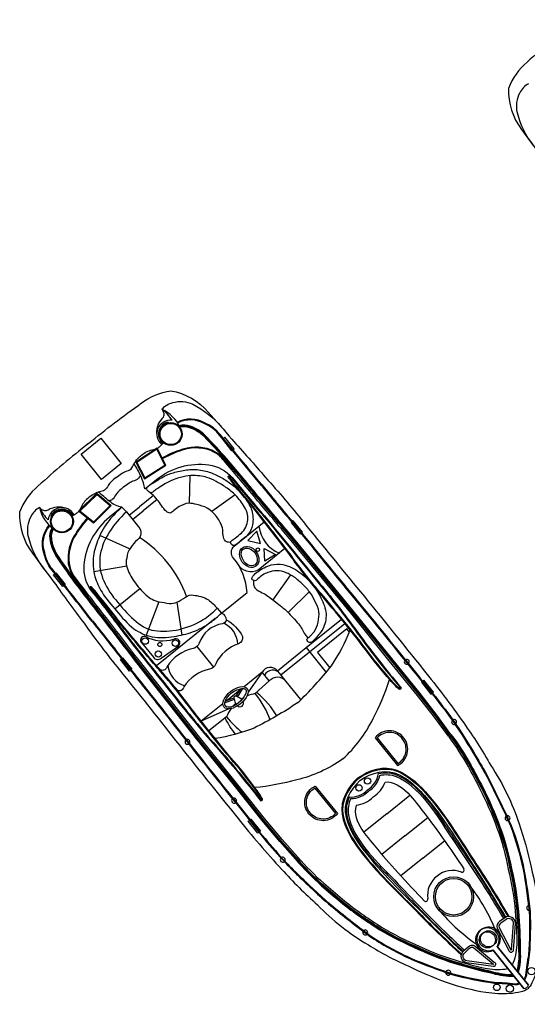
# Model space of a CAD drawing. Header units: metres. Extents: x 259555 to 261314, y 2175188 to 2177634.
# Drawn here: x 259880.3 to 259928.8, y 2176112.8 to 2176205.6 of the extents above; entities that cross this region are included whole.
import ezdxf

# ---------------------------------------------------------------- set-up
doc = ezdxf.new("R2010")
doc.units = ezdxf.units.M

msp = doc.modelspace()

# ---------------------------------------------------------------- linework, layer by layer
at = {"color": 32, "true_color": 0xcd6928}
for p, q in [((259894.511, 2176167.164), (259894.495, 2176167.239)), ((259896.562, 2176162.126), (259896.495, 2176159.5)), ((259893.103, 2176160.227), (259891.79, 2176159.17)), ((259900.877, 2176160.314), (259898.654, 2176158.727)), ((259890.784, 2176158.362), (259891.79, 2176159.17)), ((259893.459, 2176159.847), (259892.115, 2176158.766)), ((259883.398, 2176158.226), (259883.329, 2176158.258)), ((259891.111, 2176157.959), (259892.115, 2176158.766)), ((259890.834, 2176155.158), (259888, 2176156.429)), ((259890.553, 2176153.492), (259887.434, 2176152.953)), ((259906.151, 2176152.683), (259904.479, 2176150.29)), ((259891.812, 2176151.357), (259889.439, 2176149.422)), ((259907.947, 2176151.085), (259905.925, 2176149.089)), ((259893.631, 2176150.106), (259892.412, 2176146.932)), ((259895.327, 2176150.076), (259895.79, 2176146.941)), ((259898.994, 2176148.507), (259893.403, 2176144.01)), ((259907.649, 2176145.741), (259911.005, 2176148.441)), ((259907.972, 2176145.34), (259911.329, 2176148.041)), ((259897.235, 2176145.833), (259898.815, 2176143.867)), ((259903.455, 2176143.397), (259901.73, 2176142.01)), ((259903.455, 2176143.397), (259902.109, 2176141.48)), ((259904.125, 2176142.564), (259903.455, 2176143.397)), ((259901.336, 2176141.693), (259900.115, 2176140.711)), ((259900.98, 2176141.109), (259901.414, 2176141.822)), ((259901.112, 2176141.029), (259901.603, 2176141.838)), ((259900.811, 2176140.788), (259899.894, 2176140.473)), ((259900.762, 2176140.933), (259899.942, 2176140.652)), ((259899.721, 2176140.394), (259897.652, 2176138.73)), ((259900.287, 2176139.905), (259897.652, 2176138.73)), ((259915.323, 2176129.91), (259917.519, 2176131.677)), ((259915.323, 2176129.91), (259913.126, 2176128.144)), ((259917.032, 2176127.785), (259919.222, 2176129.547)), ((259917.032, 2176127.785), (259914.842, 2176126.024)), ((259918.741, 2176125.66), (259920.839, 2176127.348)), ((259918.741, 2176125.66), (259916.643, 2176123.972))]:
    msp.add_line(p, q, dxfattribs=at)
for points in [[(259933.494, 2176205.616, 0.01736), (259928.692, 2176201.56, 0.12634), (259926.914, 2176199.043, 0.172899), (259928.15, 2176195.136, 0.013884), (259930.184, 2176192.4, 0.008973), (259933.056, 2176188.467, 0.01509), (259936.426, 2176184.034, -0.002245), (259941.761, 2176177.309, 0.003342), (259947.718, 2176169.872, 0.016984), (259951.863, 2176165.022, 0.024546), (259955.277, 2176161.625, 0.067942), (259960.131, 2176157.806, 0.033948), (259963.903, 2176155.805, 0.022001), (259967.549, 2176154.245, 0.042872), (259971.326, 2176153.301, 0.059514), (259973.575, 2176153.202, 0.046364), (259974.677, 2176153.365, 0.104882), (259975.298, 2176153.638, 0.104882)], [(259928.824, 2176199.492, 0.164393), (259927.985, 2176198.626, 0.188684), (259927.733, 2176196.736, 0.10758), (259929.263, 2176193.593)], [(259886.933, 2176165.21, -0.01736), (259891.923, 2176169.031, -0.12634), (259894.763, 2176170.227, -0.172899), (259898.315, 2176168.182, -0.013884), (259900.551, 2176165.608, -0.008973), (259903.776, 2176161.96, -0.01509), (259907.383, 2176157.718, 0.002245), (259912.808, 2176151.065, -0.003342), (259918.794, 2176143.651, -0.016984), (259922.643, 2176138.563, -0.024546), (259925.228, 2176134.5, -0.067942), (259927.918, 2176128.94, -0.033948), (259929.064, 2176124.826, -0.022001), (259929.806, 2176120.93, -0.042872), (259929.917, 2176117.039, -0.059514), (259929.532, 2176114.821, -0.046364), (259929.137, 2176113.78, -0.104882), (259928.736, 2176113.232, -0.104882)], [(259893.915, 2176168.458, -0.164393), (259894.941, 2176169.092, -0.188684), (259896.841, 2176168.933, -0.10758), (259899.583, 2176166.764)], [(259903.444, 2176161.255, -0.002942), (259901.009, 2176164.194, 0.002013), (259899.446, 2176166.056, 0.130442), (259898.025, 2176167.134, 0.261246), (259895.362, 2176167.213, 0.209197)], [(259903.385, 2176161.206, -0.002941), (259900.95, 2176164.145, 0.002014), (259899.386, 2176166.008, 0.130992), (259897.99, 2176167.065, 0.261832), (259895.398, 2176167.145, 0.261832)], [(259921.433, 2176137.468), (259920.098, 2176139.301), (259918.497, 2176141.378), (259915.799, 2176144.689), (259912.122, 2176149.261), (259906.142, 2176156.524, -0.002601), (259902.853, 2176160.435, 0.004411), (259900.06, 2176163.761, 0.013009), (259898.033, 2176165.961, 0.113396), (259896.591, 2176166.848, 0.146005), (259895.559, 2176166.884, 1.595219)], [(259921.371, 2176137.423), (259920.037, 2176139.255), (259918.437, 2176141.33), (259915.739, 2176144.641), (259912.063, 2176149.212), (259906.083, 2176156.475, -0.002601), (259902.794, 2176160.386, 0.004411), (259900.002, 2176163.711, 0.013003), (259897.978, 2176165.906, 0.113337), (259896.566, 2176166.775, 0.144821), (259895.595, 2176166.813, 0.138987)], [(259921.309, 2176137.378), (259919.975, 2176139.209), (259918.376, 2176141.283), (259915.679, 2176144.593), (259912.003, 2176149.164), (259906.024, 2176156.426, -0.002601), (259902.735, 2176160.337, 0.00441), (259899.944, 2176163.661, 0.012997), (259897.924, 2176165.852, 0.113276), (259896.542, 2176166.703, 0.142458), (259895.629, 2176166.742, 0.142458)], [(259886.933, 2176165.21, 0.01736), (259882.13, 2176161.154, 0.12634), (259880.353, 2176158.637, 0.172899), (259881.588, 2176154.73, 0.013884), (259883.623, 2176151.993, 0.008973), (259886.494, 2176148.061, 0.01509), (259889.865, 2176143.628, -0.002245), (259895.199, 2176136.903, 0.003342), (259901.157, 2176129.466, 0.016984), (259905.301, 2176124.615, 0.024546), (259908.715, 2176121.219, 0.067942), (259913.569, 2176117.4, 0.033948), (259917.342, 2176115.398, 0.022001), (259920.988, 2176113.838, 0.042872), (259924.764, 2176112.895, 0.059514), (259927.013, 2176112.796, 0.046364), (259928.115, 2176112.958, 0.104882), (259928.736, 2176113.232, 0.104882)], [(259893.923, 2176163.822, -0.043195), (259895.577, 2176164.574, -0.183415), (259898.549, 2176164.641, -0.094511), (259899.926, 2176163.681)], [(259893.957, 2176163.753, -0.043334), (259895.604, 2176164.503, -0.18333), (259898.52, 2176164.569, -0.123985), (259900.209, 2176163.238, 0.015377), (259901.245, 2176162.126)], [(259921.185, 2176137.287), (259919.852, 2176139.117), (259918.256, 2176141.187), (259915.56, 2176144.496), (259911.884, 2176149.067), (259905.906, 2176156.327, -0.002601), (259902.617, 2176160.239, 0.00441), (259899.828, 2176163.56, 0.002867), (259899.393, 2176164.052, 0.002867)], [(259892.297, 2176160.89), (259893.382, 2176161.763, -0.202722), (259898.381, 2176163.168, -0.178768), (259900.595, 2176161.96, 0.010028), (259903.666, 2176158.304, -0.005356), (259908.654, 2176152.206, -0.016605), (259912.57, 2176147.179, 0.018921), (259916.651, 2176141.977, -0.925873), (259916.475, 2176141.787, -0.041202), (259915.652, 2176142.632, -0.024461), (259913.271, 2176145.582, 0.012888), (259908.661, 2176151.246, -0.019359), (259906.047, 2176154.627, 0.002375), (259903.026, 2176158.542, -0.006386), (259901.034, 2176160.978, -0.013656), (259900.256, 2176161.971, -0.862706), (259900.425, 2176162.141, 0.648089)], [(259900.376, 2176162.082, -0.016488), (259900.536, 2176161.91, 0.010023), (259903.608, 2176158.254, -0.005356), (259908.594, 2176152.157, -0.016607), (259912.508, 2176147.134, 0.018921), (259916.592, 2176141.928, 0.01143), (259916.595, 2176141.925, -0.913283), (259916.524, 2176141.846, -0.041174), (259915.71, 2176142.682, -0.024478), (259913.333, 2176145.628, 0.012889), (259908.72, 2176151.295, -0.019362), (259906.109, 2176154.673, 0.002377), (259903.086, 2176158.59, -0.006391), (259901.094, 2176161.027, -0.013664), (259900.317, 2176162.017, 0.000701), (259900.317, 2176162.017, -0.819976), (259900.376, 2176162.082, -0.819976)], [(259903.385, 2176161.207, 0.006424), (259906.73, 2176157.158, 0.002217), (259912.145, 2176150.519, -0.003368), (259918.206, 2176143.071, -0.024633), (259921.909, 2176138.296, -0.015038), (259924.01, 2176134.896, -0.025461), (259925.09, 2176132.95, -0.013839), (259927.09, 2176128.764, -0.040238), (259928.305, 2176124.603, -0.016715), (259928.884, 2176120.585, -0.029693), (259928.816, 2176116.455, 0.015234), (259928.533, 2176114.523, -0.134036), (259928.429, 2176114.221, -0.024879), (259928.364, 2176114.124, -0.024879)], [(259903.444, 2176161.255, 0.006425), (259906.79, 2176157.207, 0.002217), (259912.204, 2176150.567, -0.003368), (259918.265, 2176143.12, -0.024633), (259921.972, 2176138.34, -0.015037), (259924.076, 2176134.935, -0.025439), (259925.159, 2176132.984, -0.013843), (259927.161, 2176128.793, -0.040266), (259928.381, 2176124.617, -0.016729), (259928.96, 2176120.591, -0.029739), (259928.892, 2176116.446, 0.01525), (259928.609, 2176114.517, -0.132389), (259928.494, 2176114.18, -0.028442), (259928.414, 2176114.062, -0.028442)], [(259890.104, 2176159.127), (259888.916, 2176158.171, 0.202722), (259886.471, 2176153.59, 0.178768), (259887.177, 2176151.168, -0.010028), (259890.089, 2176147.384, 0.005356), (259894.976, 2176141.205, 0.016605), (259899.046, 2176136.302, -0.018921), (259903.251, 2176131.2, 0.925873), (259903.475, 2176131.331, 0.041202), (259902.826, 2176132.317, 0.024461), (259900.455, 2176135.275, -0.012888), (259895.912, 2176140.992, 0.019359), (259893.17, 2176144.27, -0.002375), (259889.994, 2176148.06, 0.006386), (259888.041, 2176150.529, 0.013656), (259887.239, 2176151.502, 0.862706), (259887.036, 2176151.373, -0.648089)], [(259890.104, 2176159.127), (259890.525, 2176158.68), (259891.693, 2176157.243, -0.448043), (259891.57, 2176156.013, 0.025561), (259890.934, 2176155.3, 0.15676), (259890.554, 2176154.272, 0.144288), (259890.565, 2176153.452, 0.079427), (259891.253, 2176152.059, 0.054179), (259892.41, 2176150.754, 0.127294), (259893.657, 2176150.099, -0.025195), (259894.6, 2176149.935, 0.112656), (259895.334, 2176150.079, 0.061652), (259896.142, 2176150.548, -0.222278), (259896.882, 2176150.746, -0.049109), (259897.606, 2176150.608, -0.09997), (259898.33, 2176150.292, -0.045992), (259899.182, 2176149.489), (259899.593, 2176149.033)], [(259882.263, 2176159.086, 0.164393), (259881.423, 2176158.22, 0.188684), (259881.171, 2176156.33, 0.10758), (259882.702, 2176153.187)], [(259887.254, 2176148.234, 0.002942), (259884.906, 2176151.243, -0.002013), (259883.422, 2176153.169, -0.130442), (259882.674, 2176154.788, -0.261246), (259883.169, 2176157.406, -0.209197)], [(259887.315, 2176148.281, 0.002941), (259884.966, 2176151.29, -0.002014), (259883.482, 2176153.217, -0.130992), (259882.749, 2176154.807, -0.261832), (259883.227, 2176157.356, -0.261832)], [(259886.789, 2176158.084, 0.043195), (259885.699, 2176156.63, 0.183415), (259884.997, 2176153.742, 0.094511), (259885.639, 2176152.191)], [(259886.849, 2176158.036, 0.043334), (259885.764, 2176156.588, 0.18333), (259885.073, 2176153.754, 0.123985), (259886.011, 2176151.819, -0.015377), (259886.875, 2176150.569)], [(259899.593, 2176149.033), (259902.021, 2176150.986, 0.158322), (259900.739, 2176154.262, -0.417676), (259900.797, 2176155.425), (259903.66, 2176157.727)], [(259906.63, 2176125.562), (259905.126, 2176127.26), (259903.441, 2176129.269), (259900.785, 2176132.615), (259897.109, 2176137.186), (259891.297, 2176144.585, 0.002601), (259888.182, 2176148.635, -0.004411), (259885.532, 2176152.077, -0.013009), (259883.819, 2176154.529, -0.113396), (259883.261, 2176156.127, -0.146005), (259883.447, 2176157.143, -1.595219)], [(259906.687, 2176125.613), (259905.185, 2176127.31), (259903.5, 2176129.318), (259900.845, 2176132.662), (259897.169, 2176137.234), (259891.357, 2176144.631, 0.002601), (259888.243, 2176148.682, -0.004411), (259885.594, 2176152.123, -0.013003), (259883.883, 2176154.57, -0.113337), (259883.337, 2176156.136, -0.144821), (259883.509, 2176157.092, -0.138987)], [(259906.745, 2176125.664), (259905.243, 2176127.36), (259903.56, 2176129.366), (259900.905, 2176132.71), (259897.229, 2176137.281), (259891.418, 2176144.678, 0.002601), (259888.303, 2176148.73, -0.00441), (259885.655, 2176152.169, -0.012997), (259883.948, 2176154.612, -0.113276), (259883.414, 2176156.144, -0.142458), (259883.571, 2176157.044, -0.142458)], [(259905.621, 2176155.184), (259903.075, 2176153.136, -0.406088), (259901.158, 2176153.681)], [(259906.86, 2176125.766), (259905.359, 2176127.46), (259903.679, 2176129.463), (259901.025, 2176132.806), (259897.349, 2176137.377), (259891.539, 2176144.772, 0.002601), (259888.424, 2176148.824, -0.00441), (259885.778, 2176152.261, -0.002867), (259885.392, 2176152.791, -0.002867)], [(259887.104, 2176151.408, 0.016488), (259887.238, 2176151.215, -0.010023), (259890.15, 2176147.431, 0.005356), (259895.036, 2176141.253, 0.016607), (259899.103, 2176136.353, -0.018921), (259903.312, 2176131.247, -0.01143), (259903.315, 2176131.244, 0.913283), (259903.407, 2176131.296, 0.041174), (259902.764, 2176132.27, 0.024478), (259900.397, 2176135.225, -0.012889), (259895.851, 2176140.945, 0.019362), (259893.112, 2176144.22, -0.002377), (259889.934, 2176148.013, 0.006391), (259887.981, 2176150.481, 0.013664), (259887.181, 2176151.452, -0.000701), (259887.181, 2176151.452, 0.819976), (259887.104, 2176151.408, 0.819976)], [(259899.593, 2176149.033, -0.291269), (259900.023, 2176148.378, -0.299867), (259899.675, 2176148.016, 0.273478), (259897.453, 2176146.165, -0.28657), (259896.872, 2176145.666, 0.198759), (259894.42, 2176143.957, -0.45148), (259893.763, 2176143.604, -1.463971)], [(259887.254, 2176148.234, -0.006425), (259890.49, 2176144.099, -0.002217), (259895.815, 2176137.386, 0.003368), (259901.789, 2176129.869, 0.024633), (259905.663, 2176125.223, 0.015037), (259908.537, 2176122.438, 0.025439), (259910.21, 2176120.962, 0.013843), (259913.875, 2176118.108, 0.040266), (259917.692, 2176116.021, 0.016729), (259921.5, 2176114.591, 0.029739), (259925.564, 2176113.769, -0.01525), (259927.509, 2176113.631, 0.132389), (259927.862, 2176113.672, 0.028442), (259927.995, 2176113.725, 0.028442)], [(259887.314, 2176148.282, -0.006424), (259890.551, 2176144.146, -0.002217), (259895.875, 2176137.434, 0.003368), (259901.85, 2176129.916, 0.024633), (259905.719, 2176125.276, 0.015038), (259908.59, 2176122.494, 0.025461), (259910.259, 2176121.022, 0.013839), (259913.919, 2176118.171, 0.040238), (259917.722, 2176116.091, 0.016715), (259921.522, 2176114.665, 0.029693), (259925.571, 2176113.845, -0.015234), (259927.518, 2176113.708, 0.134036), (259927.836, 2176113.744, 0.024879), (259927.945, 2176113.787, 0.024879)], [(259900.022, 2176148.394, -0.164009), (259901.577, 2176146.795, -0.407559), (259901.206, 2176146.112, 0.20466), (259899.034, 2176144.2, -0.28657), (259898.453, 2176143.7, 0.198759), (259896.001, 2176141.991, -0.45148), (259895.343, 2176141.638, -1.463971)], [(259906.825, 2176140.476, 0.033687), (259910.06, 2176144.003, 0.051879), (259911.84, 2176147.405, 1.92312)], [(259905.132, 2176143.272), (259904.915, 2176143.542, 0.516839), (259903.455, 2176143.397, 0.282905)], [(259905.735, 2176142.522), (259905.132, 2176143.272, 0.545737), (259903.68, 2176143.117, 0.282905)], [(259907.126, 2176140.793), (259905.735, 2176142.522, 0.462925), (259904.125, 2176142.564), (259902.798, 2176141.358)], [(259911.128, 2176135.126, 0.096403), (259914.019, 2176138.98, 0.040538), (259915.589, 2176142.704, 1.92312)], [(259906.825, 2176140.476, -0.033687), (259902.686, 2176138.073, -0.051879), (259898.981, 2176137.064, -1.92312)], [(259914.211, 2176137.135), (259916.327, 2176134.503, 0.483063), (259916.947, 2176137.123, 0.50024), (259914.211, 2176137.135, 0.418424)], [(259921.187, 2176137.285, -0.031581), (259923.087, 2176134.353, -0.00492), (259924.192, 2176132.287, -0.028426), (259925.808, 2176128.56, -0.042959), (259926.893, 2176124.629, -0.035411), (259927.554, 2176120.602, -0.028829), (259927.691, 2176117.403, -0.092336), (259927.271, 2176115.483, -0.080328)], [(259921.31, 2176137.377, -0.031588), (259923.221, 2176134.427, -0.004924), (259924.329, 2176132.357, -0.028433), (259925.952, 2176128.614, -0.042917), (259927.043, 2176124.66, -0.035379), (259927.707, 2176120.616, -0.02413), (259927.867, 2176116.805, -0.075408), (259927.723, 2176114.921, -0.075408)], [(259921.372, 2176137.423, -0.031592), (259923.288, 2176134.465, -0.004926), (259924.397, 2176132.392, -0.028436), (259926.024, 2176128.64, -0.042895), (259927.118, 2176124.676, -0.035363), (259927.783, 2176120.623, -0.024111), (259927.944, 2176116.807, -0.077658), (259927.784, 2176114.845, -0.077658)], [(259921.433, 2176137.468, -0.031596), (259923.355, 2176134.502, -0.004928), (259924.465, 2176132.427, -0.02844), (259926.096, 2176128.667, -0.042875), (259927.193, 2176124.692, -0.035347), (259927.86, 2176120.63, -0.024093), (259928.021, 2176116.81, -0.079837), (259927.844, 2176114.77)], [(259911.128, 2176135.126, -0.096403), (259906.743, 2176133.128, -0.040538), (259902.77, 2176132.394, -1.92312)], [(259908.505, 2176132.546), (259910.621, 2176129.914, -0.483063), (259907.929, 2176129.871, -0.50024), (259908.505, 2176132.546, -0.418424)], [(259906.861, 2176125.764, 0.031581), (259909.318, 2176123.279, 0.00492), (259911.099, 2176121.757, 0.028426), (259914.392, 2176119.379, 0.042959), (259918, 2176117.476, 0.035411), (259921.791, 2176115.967, 0.028829), (259924.886, 2176115.147, 0.092336), (259926.852, 2176115.146, 0.080328)], [(259906.63, 2176125.562, 0.031596), (259909.115, 2176123.049, 0.004928), (259910.904, 2176121.52, 0.02844), (259914.227, 2176119.121, 0.042875), (259917.874, 2176117.197, 0.035347), (259921.698, 2176115.675, 0.024093), (259925.395, 2176114.698, 0.079837), (259927.425, 2176114.433)], [(259906.688, 2176125.613, 0.031592), (259909.166, 2176123.106, 0.004926), (259910.953, 2176121.579, 0.028436), (259914.268, 2176119.185, 0.042895), (259917.905, 2176117.267, 0.035363), (259921.721, 2176115.748, 0.024111), (259925.414, 2176114.772, 0.077658), (259927.365, 2176114.508, 0.077658)], [(259906.746, 2176125.663, 0.031588), (259909.217, 2176123.164, 0.004924), (259911.002, 2176121.638, 0.028433), (259914.31, 2176119.25, 0.042917), (259917.937, 2176117.336, 0.035379), (259921.745, 2176115.821, 0.02413), (259925.433, 2176114.847, 0.075408), (259927.304, 2176114.584, 0.075408)], [(259926.573, 2176119.981), (259926.065, 2176119.63, 0.382221), (259925.844, 2176118.993), (259926.954, 2176116.879, 0.786544), (259927.382, 2176116.881), (259927.582, 2176119.454, 0.616464), (259926.573, 2176119.981, 3.844907)], [(259922.608, 2176116.792), (259923.06, 2176117.213, -0.382221), (259923.729, 2176117.292), (259925.556, 2176115.755, -0.786544), (259925.462, 2176115.337), (259922.907, 2176115.694, -0.616464), (259922.608, 2176116.792, -3.844907)]]:
    msp.add_lwpolyline(points, format="xyb", dxfattribs=at)
for points in [[(259888.093, 2176165.695), (259890.036, 2176163.279), (259888.153, 2176161.764), (259886.21, 2176164.18)], [(259891.413, 2176163.415), (259892.263, 2176161.829), (259894.271, 2176163.121), (259893.461, 2176164.754)], [(259891.514, 2176163.39), (259892.292, 2176161.939), (259894.172, 2176163.148), (259893.43, 2176164.643)], [(259887.724, 2176160.449), (259889.091, 2176159.278), (259887.399, 2176157.594), (259885.977, 2176158.736)], [(259887.728, 2176160.345), (259888.978, 2176159.274), (259887.394, 2176157.697), (259886.093, 2176158.741)], [(259903.288, 2176155.655), (259902.95, 2176156.826), (259902.105, 2176155.948)], [(259903.66, 2176155.192), (259904.731, 2176154.611), (259903.693, 2176153.974)]]:
    msp.add_lwpolyline(points, close=True, dxfattribs=at)
for points in [[(259899.704, 2176165.633), (259899.663, 2176165.6), (259900.549, 2176164.497), (259900.613, 2176164.549)], [(259900.673, 2176164.597), (259900.781, 2176164.684), (259899.894, 2176165.786), (259899.763, 2176165.681)], [(259906.262, 2176157.713), (259906.201, 2176157.664), (259907.077, 2176156.575), (259907.153, 2176156.636)], [(259907.213, 2176156.684), (259907.29, 2176156.746), (259906.414, 2176157.836), (259906.321, 2176157.761)], [(259884.584, 2176151.657), (259884.477, 2176151.571), (259883.59, 2176152.673), (259883.721, 2176152.778)], [(259883.781, 2176152.826), (259883.822, 2176152.859), (259884.708, 2176151.757), (259884.644, 2176151.705)], [(259911.765, 2176147.22), (259911.514, 2176147.531), (259908.721, 2176145.285), (259909.905, 2176143.812)], [(259904.915, 2176143.542), (259907.649, 2176145.741), (259909.549, 2176143.379)], [(259905.237, 2176143.141), (259907.972, 2176145.34)], [(259890.911, 2176143.573), (259890.834, 2176143.51), (259889.957, 2176144.6), (259890.05, 2176144.675)], [(259890.11, 2176144.723), (259890.17, 2176144.771), (259891.047, 2176143.682), (259890.971, 2176143.621)], [(259918.689, 2176142.501), (259918.611, 2176142.438), (259919.527, 2176141.298), (259919.614, 2176141.368)], [(259919.674, 2176141.416), (259919.778, 2176141.499), (259918.861, 2176142.639), (259918.749, 2176142.549)], [(259900.067, 2176139.129), (259898.382, 2176137.809)], [(259903.151, 2176128.127), (259903.048, 2176128.044), (259902.131, 2176129.184), (259902.243, 2176129.274)], [(259902.303, 2176129.322), (259902.381, 2176129.385), (259903.298, 2176128.245), (259903.211, 2176128.175)], [(259928.385, 2176113.24), (259925.422, 2176116.924)], [(259925.445, 2176116.895), (259928.385, 2176113.24)], [(259928.804, 2176113.577), (259925.841, 2176117.261)], [(259925.864, 2176117.232), (259928.804, 2176113.577)]]:
    msp.add_lwpolyline(points, dxfattribs=at)
for points in [[(259895.504, 2176145.912, 0.917705), (259894.999, 2176146.525, -0.209704), (259892.4, 2176146.762, 0.850912), (259891.94, 2176146.26), (259893.094, 2176144.825, 0.435659), (259893.834, 2176144.724)], [(259914.408, 2176137.134), (259916.368, 2176134.697, 0.460147), (259916.825, 2176137.03, 0.47706)], [(259908.463, 2176132.353), (259910.423, 2176129.916, -0.460147), (259908.046, 2176129.97, -0.47706)], [(259926.684, 2176119.825), (259926.166, 2176119.466, 0.383069), (259926.018, 2176119.074), (259927.14, 2176116.938, 0.853636), (259927.193, 2176116.918), (259927.39, 2176119.462, 0.613527)], [(259922.737, 2176116.65), (259923.198, 2176117.08, -0.383069), (259923.613, 2176117.14), (259925.459, 2176115.586, -0.853636), (259925.467, 2176115.53), (259922.939, 2176115.883, -0.613527)]]:
    msp.add_lwpolyline(points, format="xyb", close=True, dxfattribs=at)
for centre, radius in [((259894.748, 2176166.1), 1.09), ((259894.748, 2176166.1), 1.013), ((259884.387, 2176157.767), 1.09), ((259884.387, 2176157.767), 1.013), ((259903.046, 2176155.079), 0.163), ((259892.316, 2176146.359), 0.304), ((259893.711, 2176146.041), 0.197), ((259895.193, 2176146.165), 0.304), ((259893.566, 2176145.133), 0.304), ((259913.491, 2176133.025), 0.305), ((259912.673, 2176132.367), 0.305), ((259921.687, 2176121.997), 1.896), ((259921.687, 2176121.997), 1.896), ((259921.687, 2176121.997), 1.743), ((259921.687, 2176121.997), 1.743), ((259924.898, 2176117.886), 0.771), ((259925.014, 2176117.979), 0.771), ((259929.095, 2176114.895), 0.349), ((259925.805, 2176113.359), 0.313), ((259927.035, 2176113.239), 0.349)]:
    msp.add_circle(centre, radius, dxfattribs=at)
for centre, radius, start, end in [((259892.436, 2176165.266), 3.517, 24.80412, 65.13974), ((259891.856, 2176165.606), 3.517, 30.93383, 54.16637), ((259894.748, 2176166.1), 1.32, 84.58104, 229.48264), ((259894.748, 2176166.1), 1.167, 102.53276, 229.48264), ((259885.697, 2176159.846), 3.517, 192.47717, 232.81279), ((259885.489, 2176160.486), 3.517, 203.45054, 226.68308), ((259884.387, 2176157.767), 1.32, 28.13427, 173.03587), ((259884.387, 2176157.767), 1.167, 28.13427, 155.08415), ((259906.255, 2176157.659), 3.124, 186.27701, 248.16449), ((259885.731, 2176146.856), 11.166, 19.70797, 57.18055), ((259898.885, 2176146.006), 2.243, 2.00847, 66.21263), ((259917.22, 2176144.386), 0.237, 142.59785, 295.17838), ((259917.22, 2176144.386), 0.237, 313.83856, 123.93767), ((259896.711, 2176144.258), 2.243, 185.43291, 253.5804), ((259900.916, 2176140.965), 0.166, 38.80845, 218.80845), ((259902.018, 2176141.016), 1.241, 187.21307, 214.85316), ((259900.63, 2176139.9), 1.241, 44.41098, 70.40384), ((259901.332, 2176140.446), 0.347, 229.61075, 27.95632), ((259903.38, 2176137.858), 3.548, 118.75757, 122.99748), ((259900.63, 2176139.9), 1.241, 34.92389, 35.1932), ((259903.38, 2176137.858), 3.548, 99.43343, 112.78444), ((259903.38, 2176137.858), 3.548, 144.24265, 158.99846), ((259903.38, 2176137.858), 3.548, 133.71095, 140.05026), ((259902.018, 2176141.016), 1.241, 222.42371, 222.69302), ((259921.732, 2176138.645), 0.237, 139.19349, 291.46912), ((259921.732, 2176138.645), 0.237, 310.12802, 120.5346), ((259896.345, 2176136.756), 0.237, 134.90379, 301.40626), ((259896.345, 2176136.756), 0.237, 320.03046, 116.27959), ((259912.409, 2176134.051), 2.146, 300.09691, 351.30403), ((259912.409, 2176134.051), 2.3, 300.09691, 347.84667), ((259911.903, 2176133.644), 2.146, 266.31287, 317.52), ((259912.456, 2176133.936), 2.894, 303.08197, 339.68431), ((259900.777, 2176131.161), 0.237, 133.67923, 303.77835), ((259900.777, 2176131.161), 0.237, 322.43853, 115.01906), ((259911.903, 2176133.644), 2.3, 269.77024, 317.52), ((259912.006, 2176133.574), 2.894, 277.9326, 314.53493), ((259926.821, 2176129.488), 0.237, 127.15503, 281.78924), ((259926.821, 2176129.488), 0.237, 300.4243, 108.51997), ((259905.416, 2176125.523), 0.237, 326.14778, 118.42342), ((259905.416, 2176125.523), 0.237, 137.0823, 307.48889), ((259921.484, 2176122.138), 2.281, 127.06811, 188.86922), ((259921.592, 2176122.225), 2.281, 68.74768, 130.5488), ((259922.495, 2176124.538), 0.202, 248.00306, 34.4708), ((259907.121, 2176111.005), 20.143, 22.13584, 37.20665), ((259919.032, 2176121.753), 0.202, 223.14611, 9.61385), ((259928.87, 2176120.937), 0.237, 102.8187, 270.40111), ((259935.547, 2176133.867), 20.143, 220.41026, 235.48107), ((259913.269, 2176118.588), 0.237, 149.09693, 317.1926), ((259913.269, 2176118.588), 0.237, 335.82766, 130.46188), ((259924.898, 2176117.886), 1.132, 326.47492, 298.92448), ((259925.014, 2176117.979), 1.132, 318.69243, 291.14198), ((259921.182, 2176114.754), 0.237, 173.43598, 328.57803), ((259921.182, 2176114.754), 0.237, 347.2158, 154.79821), ((259928.363, 2176113.696), 0.456, 272.71581, 344.9011), ((259928.363, 2176113.696), 0.456, 272.71581, 344.9011)]:
    msp.add_arc(centre, radius, start, end, dxfattribs=at)
for centre, major_axis, ratio in [((259902.222, 2176154.388), (0.642, -0.875), 0.758117), ((259900.916, 2176140.965), (-1.099, -0.884), 0.533092)]:
    msp.add_ellipse(centre, major_axis=major_axis, ratio=ratio, dxfattribs=at)
for start_param, end_param in [(0.830012, 1.576846), (4.712389, 5.232342)]:
    msp.add_ellipse((259901.441, 2176140.234), major_axis=(2.597, -3.229), ratio=0.425319, start_param=start_param, end_param=end_param, dxfattribs=at)
for points in [[(259893.429, 2176166.166), (259893.463, 2176166.658), (259893.823, 2176167.436), (259894.09, 2176167.825), (259894.066, 2176168.2), (259893.915, 2176168.458)], [(259889.543, 2176161.963), (259890.067, 2176162.341), (259890.455, 2176162.533), (259890.97, 2176162.777), (259891.218, 2176163.205), (259891.869, 2176164.001), (259892.808, 2176164.552), (259893.379, 2176164.715), (259893.687, 2176164.895), (259894.038, 2176165.272)], [(259892.297, 2176160.89), (259892.149, 2176161.435), (259891.888, 2176162.119), (259891.263, 2176163.289)], [(259889.543, 2176161.963), (259889.062, 2176161.533), (259888.791, 2176161.195), (259888.443, 2176160.745), (259887.972, 2176160.594), (259887.055, 2176160.128), (259886.315, 2176159.33), (259886.033, 2176158.808), (259885.791, 2176158.545), (259885.347, 2176158.283)], [(259900.45, 2176155.781), (259900.057, 2176155.823), (259899.765, 2176156.282), (259899.698, 2176156.971), (259899.462, 2176157.679), (259898.832, 2176158.558), (259898.216, 2176159.037), (259897.228, 2176159.372), (259896.46, 2176159.499), (259895.56, 2176159.185), (259895.049, 2176158.8), (259894.669, 2176158.571), (259894.344, 2176158.72), (259893.865, 2176159.284), (259892.944, 2176160.365), (259892.459, 2176160.886), (259893.038, 2176161.424), (259894.333, 2176162.175), (259895.437, 2176162.524), (259896.738, 2176162.723), (259898.1, 2176162.556), (259899.245, 2176162.123), (259900.233, 2176161.532), (259901.122, 2176160.81), (259901.889, 2176159.888), (259902.469, 2176158.815), (259902.581, 2176158.135), (259902.523, 2176157.439), (259902.104, 2176156.518), (259901.653, 2176156.113), (259901.069, 2176155.646), (259900.672, 2176155.479), (259900.45, 2176155.781), (259900.694, 2176156.049), (259901.342, 2176156.54), (259901.813, 2176157.063), (259902.059, 2176157.761), (259902.071, 2176158.418), (259901.769, 2176159.128), (259900.928, 2176160.262), (259900.007, 2176161.017), (259899.06, 2176161.589), (259898.191, 2176161.968), (259897.524, 2176162.103), (259896.674, 2176162.133), (259895.676, 2176161.972), (259894.968, 2176161.736), (259894.202, 2176161.351), (259893.607, 2176160.975), (259893.197, 2176160.693), (259892.875, 2176160.495), (259892.664, 2176160.592)], [(259890.104, 2176159.127), (259889.501, 2176159.305), (259888.889, 2176159.707), (259887.88, 2176160.568)], [(259884.605, 2176159.069), (259884.117, 2176159.142), (259883.281, 2176158.957), (259882.843, 2176158.779), (259882.482, 2176158.883), (259882.263, 2176159.086)], [(259890.104, 2176159.127), (259888.885, 2176157.869), (259887.856, 2176156.104), (259887.401, 2176154.476), (259887.529, 2176152.525), (259888.205, 2176151.013), (259889.591, 2176149.244), (259891.245, 2176147.546), (259892.979, 2176146.778), (259895.079, 2176146.809), (259896.823, 2176147.238), (259898.517, 2176148.132), (259899.593, 2176149.033)], [(259908.172, 2176146.984), (259907.954, 2176146.78), (259907.714, 2176146.484), (259907.951, 2176146.223), (259908.474, 2176146.547), (259909.217, 2176147.513), (259909.539, 2176148.952), (259909.05, 2176150.479), (259908.265, 2176151.725), (259906.983, 2176152.935), (259905.433, 2176153.655), (259904.327, 2176153.622), (259903.041, 2176152.98), (259902.572, 2176152.557), (259902.477, 2176152.272), (259902.766, 2176152.118), (259903.045, 2176152.301), (259904.006, 2176152.9), (259904.844, 2176153.065), (259905.734, 2176152.879), (259906.509, 2176152.461), (259907.341, 2176151.742), (259908.039, 2176150.961), (259908.511, 2176150.115), (259908.857, 2176149.167), (259908.776, 2176148.176), (259908.393, 2176147.244), (259908.172, 2176146.984)], [(259902.622, 2176152.143), (259902.636, 2176151.75), (259902.82, 2176151.369), (259903.464, 2176150.973), (259903.981, 2176150.658), (259904.751, 2176150.079), (259905.866, 2176149.147), (259906.391, 2176148.595), (259906.912, 2176147.998), (259907.261, 2176147.487), (259907.535, 2176146.996), (259907.804, 2176146.653)]]:
    msp.add_spline(points, degree=3, dxfattribs=at)
for points, knots in [([(259890.265, 2176161.066), (259890.435, 2176161.2), (259890.721, 2176161.422), (259891.205, 2176161.669), (259891.679, 2176161.783), (259891.82, 2176162.054), (259891.868, 2176162.158)], [0, 0, 0, 0, 0.00840925, 0.01405459, 0.02148076, 0.02583256, 0.02583256, 0.02583256, 0.02583256]), ([(259890.265, 2176161.066), (259890.098, 2176160.928), (259889.82, 2176160.697), (259889.475, 2176160.277), (259889.261, 2176159.839), (259888.967, 2176159.76), (259888.855, 2176159.734)], [0, 0, 0, 0, 0.00840925, 0.01405459, 0.02148076, 0.02583256, 0.02583256, 0.02583256, 0.02583256]), ([(259890.525, 2176158.68), (259889.245, 2176157.476), (259888.309, 2176156.132), (259887.773, 2176153.075), (259888.418, 2176151.595), (259890.608, 2176148.974), (259891.743, 2176147.592), (259894.678, 2176147.13), (259896.487, 2176147.562), (259898.308, 2176148.71), (259898.729, 2176149.081), (259899.182, 2176149.489)], [0, 0, 0, 0, 0.0684102, 0.0684102, 0.1368204, 0.1368204, 0.2052306, 0.2052306, 0.2736407, 0.2736407, 0.2974604, 0.2974604, 0.2974604, 0.2974604]), ([(259902.773, 2176153.636), (259903.064, 2176153.849), (259903.041, 2176154.508), (259902.269, 2176155.314), (259901.714, 2176155.317), (259901.343, 2176154.632), (259901.59, 2176153.929), (259902.312, 2176153.505), (259902.597, 2176153.508), (259902.773, 2176153.636)], [0, 0, 0, 0, 1.743273, 1.743273, 3.486547, 3.486547, 5.22982, 5.22982, 6.283185, 6.283185, 6.283185, 6.283185]), ([(259899.937, 2176140.177), (259900.037, 2176140.053), (259900.326, 2176140.006), (259901.414, 2176140.426), (259902.06, 2176141.391), (259901.804, 2176141.992), (259900.893, 2176141.829), (259899.91, 2176140.801), (259899.808, 2176140.337), (259899.937, 2176140.177)], [0, 0, 0, 0, 1.031451, 1.031451, 2.992455, 2.992455, 4.95346, 4.95346, 6.283185, 6.283185, 6.283185, 6.283185]), ([(259912.571, 2176133.331), (259913.663, 2176134.067), (259915.035, 2176134.565), (259917.536, 2176133.547), (259918.532, 2176132.562), (259921.087, 2176129.563), (259922.346, 2176127.347), (259924.893, 2176123.532), (259925.912, 2176121.854), (259926.953, 2176120.101)], [0, 0, 0, 0, 0.0462196, 0.0462196, 0.0924392, 0.0924392, 0.1947325, 0.1947325, 0.2709084, 0.2709084, 0.2709084, 0.2709084]), ([(259912.614, 2176133.267), (259913.738, 2176134.026), (259915.143, 2176134.482), (259917.666, 2176133.361), (259918.651, 2176132.325), (259921.178, 2176129.281), (259922.454, 2176127.066), (259924.922, 2176123.334), (259925.882, 2176121.753), (259926.866, 2176120.096)], [0, 0, 0, 0, 0.0480884, 0.0480884, 0.0961768, 0.0961768, 0.1985377, 0.1985377, 0.2704106, 0.2704106, 0.2704106, 0.2704106]), ([(259912.743, 2176133.076), (259913.891, 2176133.851), (259915.27, 2176134.236), (259917.761, 2176132.995), (259918.729, 2176131.901), (259921.244, 2176128.766), (259922.57, 2176126.505), (259924.934, 2176122.872), (259925.796, 2176121.448), (259926.644, 2176120.024)], [0, 0, 0, 0, 0.0508337, 0.0508337, 0.1016674, 0.1016674, 0.2060328, 0.2060328, 0.2709084, 0.2709084, 0.2709084, 0.2709084]), ([(259912.571, 2176133.331), (259911.618, 2176132.423), (259910.838, 2176131.189), (259911.296, 2176128.528), (259912.044, 2176127.344), (259914.426, 2176124.206), (259916.32, 2176122.501), (259919.5, 2176119.195), (259920.92, 2176117.84), (259922.409, 2176116.447)], [0, 0, 0, 0, 0.0462196, 0.0462196, 0.0924392, 0.0924392, 0.1947325, 0.1947325, 0.2709084, 0.2709084, 0.2709084, 0.2709084]), ([(259912.624, 2176133.275), (259911.643, 2176132.34), (259910.895, 2176131.066), (259911.449, 2176128.362), (259912.25, 2176127.177), (259914.681, 2176124.056), (259916.572, 2176122.335), (259919.687, 2176119.124), (259921.026, 2176117.847), (259922.433, 2176116.53)], [0, 0, 0, 0, 0.0480884, 0.0480884, 0.0961768, 0.0961768, 0.1985377, 0.1985377, 0.2704106, 0.2704106, 0.2704106, 0.2704106]), ([(259914.531, 2176133.727), (259914.817, 2176133.795), (259916.048, 2176133.943), (259918.785, 2176132.094), (259921.205, 2176128.234), (259924.132, 2176124.092), (259925.868, 2176121.178), (259926.578, 2176119.985)], [0.0234044, 0.0234044, 0.0234044, 0.0234044, 0.0350942, 0.0739111, 0.138251, 0.2165713, 0.2709084, 0.2709084, 0.2709084, 0.2709084]), ([(259914.658, 2176133.567), (259915.187, 2176133.674), (259915.706, 2176133.664), (259917.292, 2176133.026), (259918.271, 2176132.064), (259919.809, 2176130.206), (259920.439, 2176129.196), (259922.45, 2176126.181), (259923.853, 2176124.182), (259925.568, 2176121.382), (259926.007, 2176120.645), (259926.446, 2176119.906)], [0.0248254, 0.0248254, 0.0248254, 0.0248254, 0.0474598, 0.0474598, 0.0949196, 0.0949196, 0.1423794, 0.1423794, 0.237299, 0.237299, 0.2709084, 0.2709084, 0.2709084, 0.2709084]), ([(259912.783, 2176133.109), (259911.781, 2176132.154), (259911.109, 2176130.889), (259911.787, 2176128.19), (259912.648, 2176127.01), (259915.171, 2176123.881), (259917.094, 2176122.101), (259920.136, 2176119.014), (259921.342, 2176117.865), (259922.551, 2176116.732)], [0, 0, 0, 0, 0.0508337, 0.0508337, 0.1016674, 0.1016674, 0.2060328, 0.2060328, 0.2709084, 0.2709084, 0.2709084, 0.2709084]), ([(259915.17, 2176132.931), (259916.762, 2176133.084), (259918.067, 2176130.976), (259919.629, 2176129.074), (259921.478, 2176126.421), (259922.664, 2176124.648)], [0.0313661, 0.0313661, 0.0313661, 0.0313661, 0.1084744, 0.1084744, 0.1920729, 0.1920729, 0.1920729, 0.1920729]), ([(259911.765, 2176131.502), (259911.637, 2176131.237), (259911.228, 2176130.066), (259912.447, 2176126.996), (259915.698, 2176123.805), (259919.116, 2176120.058), (259921.59, 2176117.738), (259922.603, 2176116.788)], [0.0234044, 0.0234044, 0.0234044, 0.0234044, 0.0350942, 0.0739111, 0.138251, 0.2165713, 0.2709084, 0.2709084, 0.2709084, 0.2709084]), ([(259911.894, 2176131.344), (259911.676, 2176130.849), (259911.574, 2176130.34), (259911.857, 2176128.654), (259912.586, 2176127.492), (259914.071, 2176125.592), (259914.923, 2176124.759), (259917.436, 2176122.149), (259919.088, 2176120.35), (259921.455, 2176118.075), (259922.082, 2176117.488), (259922.708, 2176116.9)], [0.0248254, 0.0248254, 0.0248254, 0.0248254, 0.0474598, 0.0474598, 0.0949196, 0.0949196, 0.1423794, 0.1423794, 0.237299, 0.237299, 0.2709084, 0.2709084, 0.2709084, 0.2709084]), ([(259912.405, 2176130.707), (259911.914, 2176129.185), (259913.693, 2176127.458), (259915.216, 2176125.525), (259917.41, 2176123.15), (259918.888, 2176121.611)], [0.0313661, 0.0313661, 0.0313661, 0.0313661, 0.1084744, 0.1084744, 0.1920729, 0.1920729, 0.1920729, 0.1920729])]:
    msp.add_open_spline(points, degree=3, knots=knots, dxfattribs=at)
for points in [[(259904.852, 2176139.237), (259904.4, 2176140.007), (259903.767, 2176140.793), (259902.917, 2176141.454)], [(259900.92, 2176137.489), (259900.549, 2176137.942), (259900.207, 2176138.462), (259899.927, 2176139.049)]]:
    msp.add_open_spline(points, degree=3, dxfattribs=at)

doc.saveas('drawing.dxf')
